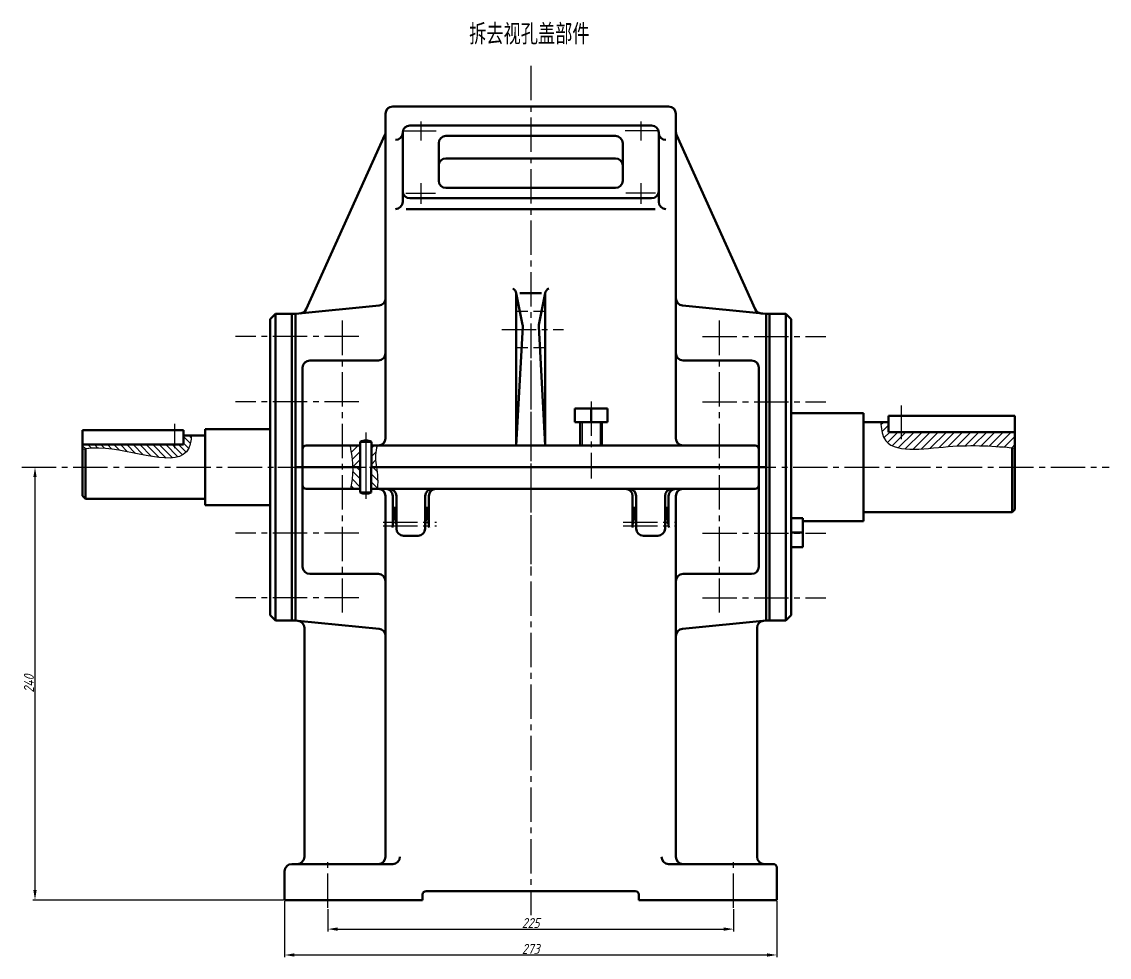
# Model space of a CAD drawing. Header units: millimetres. Extents: x 193 to 2720, y 325 to 2799.
# Drawn here: x 936 to 1539, y 1032 to 1550 of the extents above; entities that cross this region are included whole.
import ezdxf

# ---------------------------------------------------------------- set-up
doc = ezdxf.new("R2010")
doc.units = ezdxf.units.MM
doc.linetypes.add('CENTER2', pattern=[28.575, 19.05, -3.175, 3.175, -3.175])
doc.linetypes.add('DASHED2', pattern=[9.525, 6.35, -3.175])
for name, color, linetype in [('标注', 191, 'Continuous'), ('点划线', 151, 'CENTER2'), ('细实线', 7, 'Continuous'), ('虚线', 7, 'DASHED2')]:
    doc.layers.add(name, color=color, linetype=linetype)
doc.layers.add('粗实线', color=7, linetype='Continuous', lineweight=50)
doc.styles.get("Standard").update_dxf_attribs({"font": 'gbeitc.shx', "bigfont": 'gbcbig.shx'})
doc.styles.add('汉字', font='simfang.ttf', dxfattribs={"width": 0.7})
doc.dimstyles.new('副本 ISO-25', dxfattribs={"dimtxt": 5.5, "dimasz": 5.5, "dimexe": 1.25, "dimexo": 0.625, "dimtad": 1, "dimtoh": 1, "dimtxsty": 'Standard', "dimcen": 2.5, "dimadec": 0, "dimazin": 0, "dimtfac": 1, "dimtmove": 0, "dimatfit": 3, "dimfxl": 1, "dimarcsym": 0})

# ---------------------------------------------------------------- blocks, each defined once
blk = doc.blocks.new('*D26')
at = {"layer": 'Defpoints', "color": 0, "transparency": 16777216}
for p in [(943.05, 1303.25), (943.05, 1063.25), (1081.45, 1063.25)]:
    blk.add_point(p, dxfattribs=at)
at = {"layer": '标注', "color": 0, "lineweight": -2, "transparency": 16777216}
for p, q in [((943.68, 1303.25), (944.3, 1303.25)), ((943.05, 1297.75), (943.05, 1068.75)), ((1080.82, 1063.25), (941.8, 1063.25))]:
    blk.add_line(p, q, dxfattribs=at)
at = {"layer": '标注', "color": 0, "transparency": 16777216}
for points in [[(942.13, 1297.75), (943.97, 1297.75), (943.05, 1303.25)], [(942.13, 1068.75), (943.97, 1068.75), (943.05, 1063.25)]]:
    blk.add_solid(points, dxfattribs=at)
at = {"layer": '标注', "color": 0, "transparency": 16777216, "insert": (939.68, 1183.25), "char_height": 5.5, "attachment_point": 5, "rotation": 90}
blk.add_mtext('240', dxfattribs=at)
blk = doc.blocks.new('*D27')
at = {"layer": 'Defpoints', "color": 0, "transparency": 16777216}
for p in [(1105.45, 1058.92), (1330.45, 1058.92), (1330.45, 1047.15)]:
    blk.add_point(p, dxfattribs=at)
at = {"layer": '标注', "color": 0, "lineweight": -2, "transparency": 16777216}
for p, q in [((1105.45, 1058.29), (1105.45, 1045.9)), ((1330.45, 1058.29), (1330.45, 1045.9)), ((1110.95, 1047.15), (1324.95, 1047.15))]:
    blk.add_line(p, q, dxfattribs=at)
at = {"layer": '标注', "color": 0, "transparency": 16777216}
for points in [[(1110.95, 1048.07), (1110.95, 1046.23), (1105.45, 1047.15)], [(1324.95, 1048.07), (1324.95, 1046.23), (1330.45, 1047.15)]]:
    blk.add_solid(points, dxfattribs=at)
at = {"layer": '标注', "color": 0, "transparency": 16777216, "insert": (1217.95, 1050.52), "char_height": 5.5, "attachment_point": 5}
blk.add_mtext('225', dxfattribs=at)
blk = doc.blocks.new('*D28')
at = {"layer": 'Defpoints', "color": 0, "transparency": 16777216}
for p in [(1081.45, 1063.25), (1354.45, 1063.25), (1354.45, 1032.8)]:
    blk.add_point(p, dxfattribs=at)
at = {"layer": '标注', "color": 0, "lineweight": -2, "transparency": 16777216}
for p, q in [((1081.45, 1062.62), (1081.45, 1031.55)), ((1354.45, 1062.62), (1354.45, 1031.55)), ((1086.95, 1032.8), (1348.95, 1032.8))]:
    blk.add_line(p, q, dxfattribs=at)
at = {"layer": '标注', "color": 0, "transparency": 16777216}
for points in [[(1086.95, 1033.72), (1086.95, 1031.88), (1081.45, 1032.8)], [(1348.95, 1033.72), (1348.95, 1031.88), (1354.45, 1032.8)]]:
    blk.add_solid(points, dxfattribs=at)
at = {"layer": '标注', "color": 0, "transparency": 16777216, "insert": (1217.95, 1036.18), "char_height": 5.5, "attachment_point": 5}
blk.add_mtext('273', dxfattribs=at)

msp = doc.modelspace()

# ---------------------------------------------------------------- hatches: boundary and pattern name
at = {"layer": '细实线', "transparency": 33554687}
h = msp.add_hatch(dxfattribs=at)
h.set_pattern_fill('ANSI31', color=256)
edge = h.paths.add_edge_path()
edge.add_line((1423.4495, 1322.7478), (1416.4495, 1322.7478))
edge.add_line((1416.4495, 1322.7478), (1416.4495, 1328.2478))
edge.add_line((1416.4495, 1328.2478), (1412.1054, 1328.2478))
edge.add_spline(control_points=[(1412.1054, 1328.2478), (1412.2576, 1324.8181), (1413.2389, 1317.1802), (1419.1102, 1314.3769), (1423.4495, 1313.6745)], knot_values=[4.1280284, 4.1280284, 4.1280284, 4.1280284, 13.64167662, 27.00267778, 27.00267778, 27.00267778, 27.00267778], degree=3, periodic=0)
edge.add_line((1423.4495, 1313.6745), (1423.4495, 1322.7478))
edge = h.paths.add_edge_path()
edge.add_line((1486.4495, 1322.7478), (1423.4495, 1322.7478))
edge.add_line((1423.4495, 1322.7478), (1423.4495, 1313.6745))
edge.add_spline(control_points=[(1423.4495, 1313.6745), (1430.7362, 1312.4952), (1455.7889, 1316.2012), (1474.2105, 1315.0867), (1484.8495, 1314.0194)], knot_values=[27.00267778, 27.00267778, 27.00267778, 27.00267778, 49.43894874, 84.05378439, 84.05378439, 84.05378439, 84.05378439], degree=3, periodic=0)
edge.add_spline(control_points=[(1484.8495, 1314.0194), (1485.3841, 1313.9657), (1485.9173, 1313.9111), (1486.4495, 1313.8557)], knot_values=[84.05378439, 84.05378439, 84.05378439, 84.05378439, 85.79318426, 85.79318426, 85.79318426, 85.79318426], degree=3, periodic=0)
edge.add_line((1486.4495, 1313.8557), (1486.4495, 1322.7478))
h = msp.add_hatch(dxfattribs=at)
h.set_pattern_fill('ANSI31', color=256, scale=0.8, angle=90)
edge = h.paths.add_edge_path()
edge.add_line((969.4495, 1315.7478), (969.4495, 1313.0975))
edge.add_spline(control_points=[(969.4495, 1313.0975), (972.3153, 1313.6323), (992.6033, 1315.6864), (1026.4045, 1299.6854), (1029.5439, 1318.1349), (1029.7784, 1320.7478)], knot_values=[4.78624346, 4.78624346, 4.78624346, 4.78624346, 13.43133371, 63.18065488, 70.61529818, 70.61529818, 70.61529818, 70.61529818], degree=3, periodic=0)
edge.add_line((1029.7784, 1320.7478), (1025.4495, 1320.7478))
edge.add_line((1025.4495, 1320.7478), (1025.4495, 1315.7478))
edge.add_line((1025.4495, 1315.7478), (969.4495, 1315.7478))
h = msp.add_hatch(dxfattribs=at)
h.set_pattern_fill('ANSI31', color=256)
h.paths.add_polyline_path([(1129.7095, 1315.2478), (1129.5895, 1303.2478), (1132.3918, 1303.2478), (1132.3851, 1303.295), (1132.3785, 1303.3423), (1132.3719, 1303.3896), (1132.3653, 1303.4368), (1132.3587, 1303.4841), (1132.3521, 1303.5313), (1132.3455, 1303.5786), (1132.3389, 1303.6258), (1132.3324, 1303.6731), (1132.3259, 1303.7203), (1132.3193, 1303.7676), (1132.3128, 1303.8148), (1132.3063, 1303.8621), (1132.2999, 1303.9093), (1132.2934, 1303.9565), (1132.287, 1304.0038), (1132.2806, 1304.051), (1132.2742, 1304.0982), (1132.2678, 1304.1455), (1132.2615, 1304.1927), (1132.2551, 1304.2399), (1132.2488, 1304.2871), (1132.2425, 1304.3344), (1132.2363, 1304.3816), (1132.2301, 1304.4288), (1132.2239, 1304.476), (1132.2177, 1304.5232), (1132.2115, 1304.5704), (1132.2054, 1304.6176), (1132.1993, 1304.6648), (1132.1933, 1304.712), (1132.1872, 1304.7592), (1132.1812, 1304.8064), (1132.1753, 1304.8536), (1132.1694, 1304.9008), (1132.1635, 1304.948), (1132.1576, 1304.9952), (1132.1518, 1305.0424), (1132.146, 1305.0896), (1132.1403, 1305.1367), (1132.1346, 1305.1839), (1132.1289, 1305.2311), (1132.1233, 1305.2783), (1132.1177, 1305.3254), (1132.1121, 1305.3726), (1132.1066, 1305.4198), (1132.1012, 1305.4669), (1132.0957, 1305.5141), (1132.0904, 1305.5612), (1132.085, 1305.6084), (1132.0798, 1305.6555), (1132.0745, 1305.7027), (1132.0693, 1305.7498), (1132.0642, 1305.797), (1132.0591, 1305.8441), (1132.0541, 1305.8912), (1132.0491, 1305.9384), (1132.0442, 1305.9855), (1132.0393, 1306.0326), (1132.0344, 1306.0798), (1132.0297, 1306.1269), (1132.0249, 1306.174), (1132.0203, 1306.2211), (1132.0157, 1306.2682), (1132.0111, 1306.3153), (1132.0066, 1306.3624), (1132.0022, 1306.4095), (1131.9978, 1306.4566), (1131.9935, 1306.5037), (1131.9892, 1306.5508), (1131.9851, 1306.5979), (1131.9809, 1306.645), (1131.9769, 1306.6921), (1131.9729, 1306.7392), (1131.9689, 1306.7863), (1131.9651, 1306.8333), (1131.9612, 1306.8804), (1131.9575, 1306.9275), (1131.9538, 1306.9745), (1131.9502, 1307.0216), (1131.9467, 1307.0687), (1131.9432, 1307.1157), (1131.9399, 1307.1628), (1131.9365, 1307.2098), (1131.9333, 1307.2569), (1131.9301, 1307.3039), (1131.927, 1307.3509), (1131.924, 1307.398), (1131.9211, 1307.445), (1131.9182, 1307.492), (1131.9154, 1307.5391), (1131.9127, 1307.5861), (1131.9101, 1307.6331), (1131.9075, 1307.6801), (1131.905, 1307.7271), (1131.9026, 1307.7741), (1131.9003, 1307.8211), (1131.8981, 1307.8681), (1131.896, 1307.9151), (1131.8939, 1307.9621), (1131.8919, 1308.0091), (1131.89, 1308.0561), (1131.8882, 1308.1031), (1131.8865, 1308.1501), (1131.8849, 1308.197), (1131.8834, 1308.244), (1131.8819, 1308.291), (1131.8806, 1308.3379), (1131.8793, 1308.3849), (1131.8781, 1308.4318), (1131.877, 1308.4788), (1131.8761, 1308.5257), (1131.8752, 1308.5727), (1131.8744, 1308.6196), (1131.8737, 1308.6666), (1131.8731, 1308.7135), (1131.8726, 1308.7604), (1131.8722, 1308.8074), (1131.8719, 1308.8543), (1131.8717, 1308.9012), (1131.8716, 1308.9481), (1131.8715, 1308.995), (1131.8716, 1309.0419), (1131.8718, 1309.0888), (1131.8722, 1309.1357), (1131.8726, 1309.1826), (1131.8731, 1309.2295), (1131.8737, 1309.2764), (1131.8744, 1309.3233), (1131.8753, 1309.3701), (1131.8762, 1309.417), (1131.8773, 1309.4639), (1131.8784, 1309.5107), (1131.8797, 1309.5576), (1131.8811, 1309.6044), (1131.8826, 1309.6513), (1131.8842, 1309.6981), (1131.886, 1309.745), (1131.8878, 1309.7918), (1131.8898, 1309.8386), (1131.8918, 1309.8855), (1131.894, 1309.9323), (1131.8963, 1309.9791), (1131.8988, 1310.0259), (1131.9013, 1310.0727), (1131.904, 1310.1195), (1131.9068, 1310.1663), (1131.9097, 1310.2131), (1131.9127, 1310.2599), (1131.9158, 1310.3067), (1131.9191, 1310.3535), (1131.9224, 1310.4003), (1131.9259, 1310.4471), (1131.9295, 1310.4938), (1131.9332, 1310.5406), (1131.937, 1310.5874), (1131.9409, 1310.6341), (1131.945, 1310.6809), (1131.9491, 1310.7276), (1131.9533, 1310.7744), (1131.9577, 1310.8211), (1131.9621, 1310.8679), (1131.9667, 1310.9146), (1131.9714, 1310.9613), (1131.9761, 1311.0081), (1131.981, 1311.0548), (1131.986, 1311.1015), (1131.9911, 1311.1482), (1131.9963, 1311.1949), (1132.0015, 1311.2416), (1132.0069, 1311.2883), (1132.0124, 1311.335), (1132.018, 1311.3817), (1132.0236, 1311.4284), (1132.0294, 1311.4751), (1132.0352, 1311.5218), (1132.0412, 1311.5685), (1132.0472, 1311.6152), (1132.0534, 1311.6618), (1132.0596, 1311.7085), (1132.0659, 1311.7552), (1132.0724, 1311.8019), (1132.0789, 1311.8485), (1132.0855, 1311.8952), (1132.0921, 1311.9418), (1132.0989, 1311.9885), (1132.1058, 1312.0351), (1132.1127, 1312.0818), (1132.1197, 1312.1284), (1132.1268, 1312.1751), (1132.134, 1312.2217), (1132.1413, 1312.2683), (1132.1487, 1312.315), (1132.1561, 1312.3616), (1132.1636, 1312.4082), (1132.1712, 1312.4548), (1132.1789, 1312.5015), (1132.1867, 1312.5481), (1132.1945, 1312.5947), (1132.2024, 1312.6413), (1132.2104, 1312.6879), (1132.2185, 1312.7345), (1132.2266, 1312.7811), (1132.2348, 1312.8277), (1132.2431, 1312.8743), (1132.2515, 1312.9209), (1132.2599, 1312.9675), (1132.2684, 1313.0141), (1132.277, 1313.0607), (1132.2856, 1313.1072), (1132.2943, 1313.1538), (1132.3031, 1313.2004), (1132.3119, 1313.247), (1132.3208, 1313.2935), (1132.3298, 1313.3401), (1132.3388, 1313.3867), (1132.3479, 1313.4333), (1132.3571, 1313.4798), (1132.3663, 1313.5264), (1132.3756, 1313.5729), (1132.3849, 1313.6195), (1132.3943, 1313.666), (1132.4038, 1313.7126), (1132.4133, 1313.7591), (1132.4229, 1313.8057), (1132.4325, 1313.8522), (1132.4422, 1313.8988), (1132.4519, 1313.9453), (1132.4617, 1313.9919), (1132.4716, 1314.0384), (1132.4815, 1314.0849), (1132.4914, 1314.1315), (1132.5014, 1314.178), (1132.5115, 1314.2245), (1132.5216, 1314.2711), (1132.5317, 1314.3176), (1132.5419, 1314.3641), (1132.5522, 1314.4106), (1132.5625, 1314.4572), (1132.5728, 1314.5037), (1132.5832, 1314.5502), (1132.5936, 1314.5967), (1132.6041, 1314.6432), (1132.6146, 1314.6897), (1132.6252, 1314.7362), (1132.6358, 1314.7828), (1132.6464, 1314.8293), (1132.6571, 1314.8758), (1132.6678, 1314.9223), (1132.6786, 1314.9688), (1132.6894, 1315.0153), (1132.7002, 1315.0618), (1132.7111, 1315.1083), (1132.722, 1315.1548), (1132.7329, 1315.2013), (1132.7439, 1315.2478)])
h.paths.add_polyline_path([(1123.4495, 1303.2478), (1123.4495, 1315.2478), (1117.7634, 1315.2478), (1117.7715, 1315.2008), (1117.7796, 1315.1539), (1117.7877, 1315.107), (1117.7958, 1315.0601), (1117.8039, 1315.0131), (1117.812, 1314.9662), (1117.8201, 1314.9193), (1117.8282, 1314.8723), (1117.8362, 1314.8254), (1117.8443, 1314.7785), (1117.8523, 1314.7315), (1117.8604, 1314.6846), (1117.8684, 1314.6377), (1117.8764, 1314.5907), (1117.8844, 1314.5438), (1117.8924, 1314.4969), (1117.9004, 1314.45), (1117.9084, 1314.403), (1117.9164, 1314.3561), (1117.9243, 1314.3092), (1117.9323, 1314.2622), (1117.9402, 1314.2153), (1117.9482, 1314.1684), (1117.9561, 1314.1215), (1117.964, 1314.0745), (1117.9719, 1314.0276), (1117.9798, 1313.9807), (1117.9877, 1313.9338), (1117.9955, 1313.8868), (1118.0034, 1313.8399), (1118.0112, 1313.793), (1118.0191, 1313.7461), (1118.0269, 1313.6991), (1118.0347, 1313.6522), (1118.0425, 1313.6053), (1118.0503, 1313.5584), (1118.058, 1313.5114), (1118.0658, 1313.4645), (1118.0735, 1313.4176), (1118.0813, 1313.3707), (1118.089, 1313.3237), (1118.0967, 1313.2768), (1118.1044, 1313.2299), (1118.1121, 1313.183), (1118.1198, 1313.1361), (1118.1274, 1313.0891), (1118.1351, 1313.0422), (1118.1427, 1312.9953), (1118.1503, 1312.9484), (1118.1579, 1312.9015), (1118.1655, 1312.8545), (1118.173, 1312.8076), (1118.1806, 1312.7607), (1118.1881, 1312.7138), (1118.1957, 1312.6669), (1118.2032, 1312.6199), (1118.2107, 1312.573), (1118.2181, 1312.5261), (1118.2256, 1312.4792), (1118.233, 1312.4323), (1118.2405, 1312.3854), (1118.2479, 1312.3384), (1118.2553, 1312.2915), (1118.2627, 1312.2446), (1118.27, 1312.1977), (1118.2774, 1312.1508), (1118.2847, 1312.1039), (1118.292, 1312.057), (1118.2993, 1312.01), (1118.3066, 1311.9631), (1118.3139, 1311.9162), (1118.3211, 1311.8693), (1118.3283, 1311.8224), (1118.3355, 1311.7755), (1118.3427, 1311.7286), (1118.3499, 1311.6817), (1118.3571, 1311.6347), (1118.3642, 1311.5878), (1118.3713, 1311.5409), (1118.3784, 1311.494), (1118.3855, 1311.4471), (1118.3926, 1311.4002), (1118.3996, 1311.3533), (1118.4066, 1311.3064), (1118.4136, 1311.2595), (1118.4206, 1311.2126), (1118.4276, 1311.1657), (1118.4345, 1311.1188), (1118.4414, 1311.0719), (1118.4483, 1311.025), (1118.4552, 1310.9781), (1118.4621, 1310.9311), (1118.4689, 1310.8842), (1118.4757, 1310.8373), (1118.4825, 1310.7904), (1118.4893, 1310.7435), (1118.4961, 1310.6966), (1118.5028, 1310.6497), (1118.5095, 1310.6028), (1118.5162, 1310.5559), (1118.5229, 1310.509), (1118.5295, 1310.4621), (1118.5361, 1310.4152), (1118.5427, 1310.3683), (1118.5493, 1310.3214), (1118.5559, 1310.2746), (1118.5624, 1310.2277), (1118.5689, 1310.1808), (1118.5754, 1310.1339), (1118.5819, 1310.087), (1118.5883, 1310.0401), (1118.5947, 1309.9932), (1118.6011, 1309.9463), (1118.6075, 1309.8994), (1118.6138, 1309.8525), (1118.6202, 1309.8056), (1118.6265, 1309.7587), (1118.6327, 1309.7118), (1118.639, 1309.6649), (1118.6452, 1309.6181), (1118.6514, 1309.5712), (1118.6576, 1309.5243), (1118.6637, 1309.4774), (1118.6698, 1309.4305), (1118.6759, 1309.3836), (1118.682, 1309.3367), (1118.6881, 1309.2898), (1118.6941, 1309.243), (1118.7001, 1309.1961), (1118.706, 1309.1492), (1118.712, 1309.1023), (1118.7179, 1309.0554), (1118.7238, 1309.0086), (1118.7296, 1308.9617), (1118.7355, 1308.9148), (1118.7413, 1308.8679), (1118.7471, 1308.821), (1118.7528, 1308.7742), (1118.7585, 1308.7273), (1118.7642, 1308.6804), (1118.7699, 1308.6335), (1118.7755, 1308.5866), (1118.7811, 1308.5398), (1118.7867, 1308.4929), (1118.7923, 1308.446), (1118.7978, 1308.3991), (1118.8033, 1308.3523), (1118.8088, 1308.3054), (1118.8142, 1308.2585), (1118.8196, 1308.2117), (1118.825, 1308.1648), (1118.8304, 1308.1179), (1118.8357, 1308.0711), (1118.841, 1308.0242), (1118.8462, 1307.9773), (1118.8515, 1307.9304), (1118.8567, 1307.8836), (1118.8618, 1307.8367), (1118.867, 1307.7899), (1118.8721, 1307.743), (1118.8772, 1307.6961), (1118.8822, 1307.6493), (1118.8872, 1307.6024), (1118.8922, 1307.5555), (1118.8972, 1307.5087), (1118.9021, 1307.4618), (1118.907, 1307.415), (1118.9118, 1307.3681), (1118.9166, 1307.3212), (1118.9214, 1307.2744), (1118.9262, 1307.2275), (1118.9309, 1307.1807), (1118.9356, 1307.1338), (1118.9403, 1307.087), (1118.9449, 1307.0401), (1118.9495, 1306.9933), (1118.9541, 1306.9464), (1118.9586, 1306.8996), (1118.9631, 1306.8527), (1118.9676, 1306.8059), (1118.972, 1306.759), (1118.9764, 1306.7122), (1118.9807, 1306.6653), (1118.9851, 1306.6185), (1118.9894, 1306.5716), (1118.9936, 1306.5248), (1118.9978, 1306.4779), (1119.002, 1306.4311), (1119.0062, 1306.3842), (1119.0103, 1306.3374), (1119.0144, 1306.2906), (1119.0184, 1306.2437), (1119.0224, 1306.1969), (1119.0264, 1306.15), (1119.0303, 1306.1032), (1119.0342, 1306.0564), (1119.0381, 1306.0095), (1119.0419, 1305.9627), (1119.0457, 1305.9159), (1119.0495, 1305.869), (1119.0532, 1305.8222), (1119.0569, 1305.7754), (1119.0605, 1305.7285), (1119.0641, 1305.6817), (1119.0677, 1305.6349), (1119.0712, 1305.5881), (1119.0747, 1305.5412), (1119.0782, 1305.4944), (1119.0816, 1305.4476), (1119.085, 1305.4007), (1119.0883, 1305.3539), (1119.0916, 1305.3071), (1119.0949, 1305.2603), (1119.0981, 1305.2135), (1119.1013, 1305.1666), (1119.1045, 1305.1198), (1119.1076, 1305.073), (1119.1106, 1305.0262), (1119.1137, 1304.9794), (1119.1166, 1304.9325), (1119.1196, 1304.8857), (1119.1225, 1304.8389), (1119.1254, 1304.7921), (1119.1282, 1304.7453), (1119.131, 1304.6985), (1119.1337, 1304.6517), (1119.1364, 1304.6049), (1119.1391, 1304.558), (1119.1417, 1304.5112), (1119.1443, 1304.4644), (1119.1469, 1304.4176), (1119.1494, 1304.3708), (1119.1518, 1304.324), (1119.1542, 1304.2772), (1119.1566, 1304.2304), (1119.1589, 1304.1836), (1119.1612, 1304.1368), (1119.1635, 1304.09), (1119.1657, 1304.0432), (1119.1679, 1303.9964), (1119.17, 1303.9496), (1119.1721, 1303.9028), (1119.1741, 1303.856), (1119.1761, 1303.8092), (1119.178, 1303.7624), (1119.1799, 1303.7156), (1119.1818, 1303.6689), (1119.1836, 1303.6221), (1119.1854, 1303.5753), (1119.1871, 1303.5285), (1119.1888, 1303.4817), (1119.1904, 1303.4349), (1119.192, 1303.3881), (1119.1936, 1303.3413), (1119.1951, 1303.2946), (1119.1965, 1303.2478)])
h = msp.add_hatch(dxfattribs=at)
h.set_pattern_fill('ANSI31', color=256, angle=90)
h.paths.add_polyline_path([(1129.5895, 1303.2478), (1129.4695, 1291.2478), (1132.9992, 1291.2478), (1133.001, 1291.2947), (1133.0028, 1291.3416), (1133.0047, 1291.3885), (1133.0065, 1291.4354), (1133.0083, 1291.4823), (1133.01, 1291.5292), (1133.0118, 1291.5761), (1133.0136, 1291.623), (1133.0153, 1291.6699), (1133.017, 1291.7168), (1133.0187, 1291.7637), (1133.0204, 1291.8106), (1133.0221, 1291.8575), (1133.0238, 1291.9044), (1133.0254, 1291.9513), (1133.0271, 1291.9982), (1133.0287, 1292.0451), (1133.0303, 1292.092), (1133.0318, 1292.1389), (1133.0334, 1292.1858), (1133.035, 1292.2327), (1133.0365, 1292.2795), (1133.038, 1292.3264), (1133.0395, 1292.3733), (1133.041, 1292.4202), (1133.0424, 1292.4671), (1133.0438, 1292.514), (1133.0453, 1292.5609), (1133.0466, 1292.6078), (1133.048, 1292.6547), (1133.0494, 1292.7016), (1133.0507, 1292.7485), (1133.052, 1292.7954), (1133.0533, 1292.8423), (1133.0546, 1292.8892), (1133.0558, 1292.9361), (1133.057, 1292.983), (1133.0582, 1293.0299), (1133.0594, 1293.0768), (1133.0606, 1293.1237), (1133.0617, 1293.1706), (1133.0628, 1293.2175), (1133.0639, 1293.2644), (1133.0649, 1293.3113), (1133.066, 1293.3582), (1133.067, 1293.4051), (1133.068, 1293.452), (1133.0689, 1293.4989), (1133.0698, 1293.5458), (1133.0708, 1293.5927), (1133.0716, 1293.6396), (1133.0725, 1293.6865), (1133.0733, 1293.7334), (1133.0741, 1293.7802), (1133.0749, 1293.8271), (1133.0756, 1293.874), (1133.0763, 1293.9209), (1133.077, 1293.9678), (1133.0777, 1294.0147), (1133.0783, 1294.0616), (1133.0789, 1294.1085), (1133.0795, 1294.1554), (1133.08, 1294.2023), (1133.0805, 1294.2492), (1133.081, 1294.2961), (1133.0814, 1294.343), (1133.0818, 1294.3899), (1133.0822, 1294.4368), (1133.0826, 1294.4837), (1133.0829, 1294.5306), (1133.0832, 1294.5775), (1133.0834, 1294.6243), (1133.0837, 1294.6712), (1133.0838, 1294.7181), (1133.084, 1294.765), (1133.0841, 1294.8119), (1133.0842, 1294.8588), (1133.0843, 1294.9057), (1133.0843, 1294.9526), (1133.0843, 1294.9995), (1133.0842, 1295.0464), (1133.0841, 1295.0933), (1133.084, 1295.1402), (1133.0838, 1295.1871), (1133.0836, 1295.234), (1133.0834, 1295.2808), (1133.0831, 1295.3277), (1133.0828, 1295.3746), (1133.0825, 1295.4215), (1133.0821, 1295.4684), (1133.0817, 1295.5153), (1133.0812, 1295.5622), (1133.0807, 1295.6091), (1133.0802, 1295.656), (1133.0796, 1295.7029), (1133.079, 1295.7498), (1133.0783, 1295.7966), (1133.0776, 1295.8435), (1133.0769, 1295.8904), (1133.0761, 1295.9373), (1133.0753, 1295.9842), (1133.0745, 1296.0311), (1133.0735, 1296.078), (1133.0726, 1296.1249), (1133.0716, 1296.1718), (1133.0706, 1296.2187), (1133.0695, 1296.2655), (1133.0684, 1296.3124), (1133.0673, 1296.3593), (1133.066, 1296.4062), (1133.0648, 1296.4531), (1133.0635, 1296.5), (1133.0622, 1296.5469), (1133.0608, 1296.5938), (1133.0594, 1296.6406), (1133.0579, 1296.6875), (1133.0564, 1296.7344), (1133.0548, 1296.7813), (1133.0532, 1296.8282), (1133.0516, 1296.8751), (1133.0499, 1296.922), (1133.0481, 1296.9689), (1133.0463, 1297.0157), (1133.0445, 1297.0626), (1133.0426, 1297.1095), (1133.0406, 1297.1564), (1133.0387, 1297.2033), (1133.0366, 1297.2502), (1133.0345, 1297.2971), (1133.0324, 1297.3439), (1133.0302, 1297.3908), (1133.028, 1297.4377), (1133.0257, 1297.4846), (1133.0234, 1297.5315), (1133.021, 1297.5784), (1133.0185, 1297.6253), (1133.016, 1297.6721), (1133.0135, 1297.719), (1133.0109, 1297.7659), (1133.0082, 1297.8128), (1133.0055, 1297.8597), (1133.0028, 1297.9066), (1133, 1297.9534), (1132.9971, 1298.0003), (1132.9942, 1298.0472), (1132.9912, 1298.0941), (1132.9882, 1298.141), (1132.9851, 1298.1878), (1132.982, 1298.2347), (1132.9788, 1298.2816), (1132.9756, 1298.3285), (1132.9723, 1298.3754), (1132.9689, 1298.4223), (1132.9655, 1298.4691), (1132.962, 1298.516), (1132.9585, 1298.5629), (1132.9549, 1298.6098), (1132.9513, 1298.6567), (1132.9476, 1298.7035), (1132.9438, 1298.7504), (1132.94, 1298.7973), (1132.9361, 1298.8442), (1132.9322, 1298.8911), (1132.9282, 1298.9379), (1132.9241, 1298.9848), (1132.92, 1299.0317), (1132.9159, 1299.0786), (1132.9116, 1299.1254), (1132.9073, 1299.1723), (1132.903, 1299.2192), (1132.8986, 1299.2661), (1132.8941, 1299.313), (1132.8896, 1299.3598), (1132.885, 1299.4067), (1132.8804, 1299.4536), (1132.8757, 1299.5005), (1132.8709, 1299.5473), (1132.8661, 1299.5942), (1132.8613, 1299.6411), (1132.8564, 1299.688), (1132.8514, 1299.7348), (1132.8464, 1299.7817), (1132.8414, 1299.8286), (1132.8363, 1299.8755), (1132.8311, 1299.9223), (1132.826, 1299.9692), (1132.8207, 1300.0161), (1132.8154, 1300.0629), (1132.8101, 1300.1098), (1132.8047, 1300.1567), (1132.7993, 1300.2035), (1132.7939, 1300.2504), (1132.7884, 1300.2973), (1132.7828, 1300.3441), (1132.7773, 1300.391), (1132.7716, 1300.4379), (1132.766, 1300.4847), (1132.7603, 1300.5316), (1132.7546, 1300.5785), (1132.7488, 1300.6253), (1132.743, 1300.6722), (1132.7372, 1300.719), (1132.7313, 1300.7659), (1132.7254, 1300.8128), (1132.7195, 1300.8596), (1132.7135, 1300.9065), (1132.7075, 1300.9533), (1132.7015, 1301.0002), (1132.6954, 1301.047), (1132.6893, 1301.0939), (1132.6832, 1301.1407), (1132.6771, 1301.1876), (1132.6709, 1301.2344), (1132.6647, 1301.2813), (1132.6585, 1301.3281), (1132.6523, 1301.375), (1132.646, 1301.4218), (1132.6397, 1301.4687), (1132.6334, 1301.5155), (1132.6271, 1301.5624), (1132.6208, 1301.6092), (1132.6144, 1301.656), (1132.608, 1301.7029), (1132.6016, 1301.7497), (1132.5952, 1301.7966), (1132.5887, 1301.8434), (1132.5823, 1301.8902), (1132.5758, 1301.9371), (1132.5693, 1301.9839), (1132.5628, 1302.0307), (1132.5563, 1302.0775), (1132.5498, 1302.1244), (1132.5433, 1302.1712), (1132.5368, 1302.218), (1132.5302, 1302.2648), (1132.5236, 1302.3117), (1132.5171, 1302.3585), (1132.5105, 1302.4053), (1132.5039, 1302.4521), (1132.4973, 1302.4989), (1132.4907, 1302.5458), (1132.4841, 1302.5926), (1132.4775, 1302.6394), (1132.4709, 1302.6862), (1132.4643, 1302.733), (1132.4577, 1302.7798), (1132.4511, 1302.8266), (1132.4445, 1302.8734), (1132.4379, 1302.9202), (1132.4313, 1302.967), (1132.4247, 1303.0138), (1132.4181, 1303.0606), (1132.4115, 1303.1074), (1132.4049, 1303.1542), (1132.3983, 1303.201), (1132.3918, 1303.2478)])
h.paths.add_polyline_path([(1123.4495, 1291.2478), (1123.4495, 1303.2478), (1119.1965, 1303.2478), (1119.198, 1303.2008), (1119.1993, 1303.1538), (1119.2007, 1303.1068), (1119.2019, 1303.0597), (1119.2032, 1303.0127), (1119.2044, 1302.9657), (1119.2055, 1302.9187), (1119.2066, 1302.8717), (1119.2077, 1302.8247), (1119.2087, 1302.7777), (1119.2096, 1302.7307), (1119.2105, 1302.6837), (1119.2114, 1302.6367), (1119.2122, 1302.5897), (1119.213, 1302.5428), (1119.2137, 1302.4958), (1119.2143, 1302.4488), (1119.215, 1302.4018), (1119.2155, 1302.3548), (1119.2161, 1302.3078), (1119.2165, 1302.2608), (1119.217, 1302.2138), (1119.2173, 1302.1668), (1119.2177, 1302.1199), (1119.2179, 1302.0729), (1119.2182, 1302.0259), (1119.2183, 1301.9789), (1119.2185, 1301.9319), (1119.2186, 1301.8849), (1119.2186, 1301.838), (1119.2186, 1301.791), (1119.2185, 1301.744), (1119.2184, 1301.697), (1119.2182, 1301.6501), (1119.218, 1301.6031), (1119.2177, 1301.5561), (1119.2174, 1301.5092), (1119.217, 1301.4622), (1119.2166, 1301.4152), (1119.2161, 1301.3683), (1119.2156, 1301.3213), (1119.215, 1301.2743), (1119.2143, 1301.2274), (1119.2136, 1301.1804), (1119.2129, 1301.1334), (1119.2121, 1301.0865), (1119.2113, 1301.0395), (1119.2104, 1300.9926), (1119.2094, 1300.9456), (1119.2084, 1300.8987), (1119.2074, 1300.8517), (1119.2062, 1300.8047), (1119.2051, 1300.7578), (1119.2039, 1300.7108), (1119.2026, 1300.6639), (1119.2013, 1300.617), (1119.1999, 1300.57), (1119.1984, 1300.5231), (1119.197, 1300.4761), (1119.1954, 1300.4292), (1119.1938, 1300.3822), (1119.1922, 1300.3353), (1119.1904, 1300.2884), (1119.1887, 1300.2414), (1119.1869, 1300.1945), (1119.185, 1300.1475), (1119.1831, 1300.1006), (1119.1811, 1300.0537), (1119.179, 1300.0067), (1119.1769, 1299.9598), (1119.1748, 1299.9129), (1119.1726, 1299.866), (1119.1703, 1299.819), (1119.168, 1299.7721), (1119.1656, 1299.7252), (1119.1631, 1299.6783), (1119.1606, 1299.6313), (1119.1581, 1299.5844), (1119.1555, 1299.5375), (1119.1528, 1299.4906), (1119.1501, 1299.4437), (1119.1473, 1299.3968), (1119.1445, 1299.3498), (1119.1416, 1299.3029), (1119.1386, 1299.256), (1119.1356, 1299.2091), (1119.1326, 1299.1622), (1119.1294, 1299.1153), (1119.1263, 1299.0684), (1119.123, 1299.0215), (1119.1198, 1298.9746), (1119.1164, 1298.9277), (1119.1131, 1298.8808), (1119.1096, 1298.8339), (1119.1061, 1298.787), (1119.1026, 1298.7401), (1119.099, 1298.6932), (1119.0953, 1298.6463), (1119.0916, 1298.5994), (1119.0879, 1298.5525), (1119.0841, 1298.5056), (1119.0802, 1298.4587), (1119.0763, 1298.4118), (1119.0723, 1298.3649), (1119.0683, 1298.3181), (1119.0643, 1298.2712), (1119.0602, 1298.2243), (1119.056, 1298.1774), (1119.0518, 1298.1305), (1119.0476, 1298.0836), (1119.0432, 1298.0368), (1119.0389, 1297.9899), (1119.0345, 1297.943), (1119.03, 1297.8961), (1119.0255, 1297.8492), (1119.021, 1297.8024), (1119.0164, 1297.7555), (1119.0117, 1297.7086), (1119.0071, 1297.6618), (1119.0023, 1297.6149), (1118.9975, 1297.568), (1118.9927, 1297.5211), (1118.9878, 1297.4743), (1118.9829, 1297.4274), (1118.978, 1297.3805), (1118.9729, 1297.3337), (1118.9679, 1297.2868), (1118.9628, 1297.24), (1118.9576, 1297.1931), (1118.9525, 1297.1462), (1118.9472, 1297.0994), (1118.9419, 1297.0525), (1118.9366, 1297.0057), (1118.9313, 1296.9588), (1118.9259, 1296.9119), (1118.9204, 1296.8651), (1118.9149, 1296.8182), (1118.9094, 1296.7714), (1118.9038, 1296.7245), (1118.8982, 1296.6777), (1118.8925, 1296.6308), (1118.8868, 1296.584), (1118.8811, 1296.5371), (1118.8753, 1296.4903), (1118.8695, 1296.4434), (1118.8637, 1296.3966), (1118.8578, 1296.3498), (1118.8518, 1296.3029), (1118.8458, 1296.2561), (1118.8398, 1296.2092), (1118.8338, 1296.1624), (1118.8277, 1296.1155), (1118.8215, 1296.0687), (1118.8154, 1296.0219), (1118.8092, 1295.975), (1118.8029, 1295.9282), (1118.7966, 1295.8814), (1118.7903, 1295.8345), (1118.784, 1295.7877), (1118.7776, 1295.7408), (1118.7711, 1295.694), (1118.7647, 1295.6472), (1118.7582, 1295.6004), (1118.7516, 1295.5535), (1118.7451, 1295.5067), (1118.7384, 1295.4599), (1118.7318, 1295.413), (1118.7251, 1295.3662), (1118.7184, 1295.3194), (1118.7117, 1295.2726), (1118.7049, 1295.2257), (1118.6981, 1295.1789), (1118.6912, 1295.1321), (1118.6844, 1295.0853), (1118.6775, 1295.0384), (1118.6705, 1294.9916), (1118.6635, 1294.9448), (1118.6565, 1294.898), (1118.6495, 1294.8512), (1118.6424, 1294.8043), (1118.6353, 1294.7575), (1118.6282, 1294.7107), (1118.6211, 1294.6639), (1118.6139, 1294.6171), (1118.6066, 1294.5703), (1118.5994, 1294.5234), (1118.5921, 1294.4766), (1118.5848, 1294.4298), (1118.5775, 1294.383), (1118.5701, 1294.3362), (1118.5627, 1294.2894), (1118.5553, 1294.2426), (1118.5478, 1294.1958), (1118.5403, 1294.149), (1118.5328, 1294.1022), (1118.5253, 1294.0553), (1118.5177, 1294.0085), (1118.5102, 1293.9617), (1118.5025, 1293.9149), (1118.4949, 1293.8681), (1118.4872, 1293.8213), (1118.4795, 1293.7745), (1118.4718, 1293.7277), (1118.4641, 1293.6809), (1118.4563, 1293.6341), (1118.4485, 1293.5873), (1118.4407, 1293.5405), (1118.4329, 1293.4937), (1118.425, 1293.4469), (1118.4171, 1293.4001), (1118.4092, 1293.3533), (1118.4013, 1293.3065), (1118.3933, 1293.2597), (1118.3853, 1293.2129), (1118.3773, 1293.1661), (1118.3693, 1293.1193), (1118.3613, 1293.0725), (1118.3532, 1293.0257), (1118.3451, 1292.9789), (1118.337, 1292.9321), (1118.3289, 1292.8853), (1118.3207, 1292.8385), (1118.3125, 1292.7917), (1118.3043, 1292.745), (1118.2961, 1292.6982), (1118.2879, 1292.6514), (1118.2796, 1292.6046), (1118.2714, 1292.5578), (1118.2631, 1292.511), (1118.2548, 1292.4642), (1118.2465, 1292.4174), (1118.2381, 1292.3706), (1118.2298, 1292.3238), (1118.2214, 1292.277), (1118.213, 1292.2303), (1118.2046, 1292.1835), (1118.1961, 1292.1367), (1118.1877, 1292.0899), (1118.1792, 1292.0431), (1118.1708, 1291.9963), (1118.1623, 1291.9495), (1118.1537, 1291.9027), (1118.1452, 1291.856), (1118.1367, 1291.8092), (1118.1281, 1291.7624), (1118.1196, 1291.7156), (1118.111, 1291.6688), (1118.1024, 1291.622), (1118.0938, 1291.5753), (1118.0852, 1291.5285), (1118.0765, 1291.4817), (1118.0679, 1291.4349), (1118.0592, 1291.3881), (1118.0505, 1291.3413), (1118.0418, 1291.2946), (1118.0331, 1291.2478)])

# ---------------------------------------------------------------- linework, layer by layer
at = {"layer": '点划线'}
for p, q in [((1217.9495, 1525.7114), (1217.9495, 1054.8198)), ((1147.4608, 1489.7938), (1165.5444, 1489.7938)), ((1156.9495, 1495.0055), (1156.9495, 1484.3509)), ((1288.4381, 1489.7938), (1270.3545, 1489.7938)), ((1278.9495, 1495.0055), (1278.9495, 1484.3509)), ((1156.9495, 1460.6904), (1156.9495, 1449.2403)), ((1278.9495, 1460.6904), (1278.9495, 1449.2403)), ((1148.7011, 1455.2175), (1165.1871, 1455.2175)), ((1287.1978, 1455.2175), (1270.7118, 1455.2175)), ((1113.4495, 1384.4989), (1113.4495, 1222.7303)), ((1322.4495, 1384.4989), (1322.4495, 1222.7303)), ((1122.6383, 1375.7478), (1054.3015, 1375.7478)), ((1201.9158, 1379.6704), (1236.0948, 1379.6704)), ((1313.2606, 1375.7478), (1381.5974, 1375.7478)), ((1217.9495, 1362.4424), (1217.9495, 1244.0532)), ((1122.6383, 1339.4978), (1054.3015, 1339.4978)), ((1251.4495, 1339.7083), (1251.4495, 1296.9107)), ((1313.2606, 1339.4978), (1381.5974, 1339.4978)), ((1423.4495, 1337.5403), (1423.4495, 1318.7521)), ((1020.4495, 1327.3375), (1020.4495, 1313.7731)), ((1126.4495, 1322.4466), (1126.4495, 1285.7938)), ((1126.4495, 1319.1288), (1126.4495, 1286.3305)), ((935.7027, 1303.2478), (1126.4495, 1303.2478)), ((1077.7164, 1303.2478), (1538.7753, 1303.2478)), ((1121.8229, 1303.2478), (1123.4495, 1303.2478)), ((1129.5895, 1303.2478), (1131.3688, 1303.2478)), ((1136.1381, 1272.7478), (1165.7097, 1272.7478)), ((1269.1381, 1272.7478), (1298.7097, 1272.7478)), ((1122.6383, 1266.6823), (1054.3015, 1266.6823)), ((1136.1381, 1270.7478), (1165.7097, 1270.7478)), ((1269.1381, 1270.7478), (1298.7097, 1270.7478)), ((1313.2606, 1266.6823), (1381.5974, 1266.6823)), ((1122.6383, 1230.7478), (1054.3015, 1230.7478)), ((1313.2606, 1230.7478), (1381.5974, 1230.7478)), ((1105.4495, 1058.9183), (1105.4495, 1086.2329)), ((1330.4495, 1058.9183), (1330.4495, 1086.2329))]:
    msp.add_line(p, q, dxfattribs=at)
at = {"layer": '粗实线'}
for p, q in [((1141.4495, 1503.2478), (1294.4495, 1503.2478)), ((1137.4495, 1396.8677), (1137.4495, 1499.2478)), ((1298.4495, 1489.1256), (1298.4495, 1499.2478)), ((1217.9495, 1492.6752), (1150.9495, 1492.6752)), ((1217.9495, 1492.6752), (1284.9495, 1492.6752)), ((1298.4495, 1330), (1298.4495, 1491.613)), ((1137.0946, 1487.4784), (1093.4301, 1390.8541)), ((1146.9495, 1482.9124), (1146.9495, 1488.6752)), ((1217.9495, 1486.9124), (1170.9495, 1486.9124)), ((1217.9495, 1486.9124), (1264.9495, 1486.9124)), ((1288.9495, 1482.9124), (1288.9495, 1488.6752)), ((1298.8044, 1487.4784), (1342.4688, 1390.8541)), ((1146.9495, 1482.9124), (1146.9495, 1470.4638)), ((1166.9495, 1482.9124), (1166.9495, 1470.4638)), ((1268.9495, 1482.9124), (1268.9495, 1470.4638)), ((1288.9495, 1482.9124), (1288.9495, 1470.4638)), ((1170.9495, 1474.4638), (1264.9495, 1474.4638)), ((1146.9495, 1470.4638), (1146.9495, 1456.3362)), ((1166.9495, 1470.4638), (1166.9495, 1462.0989)), ((1268.9495, 1470.4638), (1268.9495, 1462.0989)), ((1288.9495, 1470.4638), (1288.9495, 1456.3362)), ((1146.9495, 1456.3362), (1146.9495, 1450.3957)), ((1170.9495, 1458.0989), (1264.9495, 1458.0989)), ((1288.9495, 1456.3362), (1288.9495, 1450.3957)), ((1150.9495, 1452.3362), (1284.9495, 1452.3362)), ((1148.9495, 1446.3957), (1286.9495, 1446.3957)), ((1209.9495, 1331.2478), (1209.9495, 1399.6704)), ((1209.9495, 1399.6704), (1213.4327, 1382.2542)), ((1211.9495, 1399.6704), (1223.9495, 1399.6704)), ((1225.9495, 1399.6704), (1222.4662, 1382.2542)), ((1225.9495, 1331.2478), (1225.9495, 1399.6704)), ((1137.4495, 1396.8677), (1137.4495, 1366.4424)), ((1076.4495, 1388.2478), (1073.4495, 1385.2478)), ((1076.4495, 1388.2478), (1087.4495, 1388.2478)), ((1076.4495, 1388.2478), (1076.4495, 1218.2478)), ((1085.4495, 1388.2478), (1085.4495, 1218.2478)), ((1087.4495, 1388.2478), (1133.8475, 1392.8876)), ((1087.4495, 1388.2478), (1087.4495, 1218.2478)), ((1348.4495, 1388.2478), (1302.0514, 1392.8876)), ((1348.4495, 1388.2478), (1345.7159, 1388.5211)), ((1348.4495, 1388.2478), (1348.4495, 1218.2478)), ((1359.4495, 1388.2478), (1348.4495, 1388.2478)), ((1350.4495, 1388.2478), (1350.4495, 1218.2478)), ((1359.4495, 1388.2478), (1362.4495, 1385.2478)), ((1359.4495, 1388.2478), (1359.4495, 1218.2478)), ((1073.4495, 1385.2478), (1073.4495, 1221.2478)), ((1213.5046, 1381.2546), (1209.9495, 1315.2478)), ((1222.3943, 1381.2546), (1225.9495, 1315.2478)), ((1362.4495, 1385.2478), (1362.4495, 1221.2478)), ((1137.4495, 1330), (1137.4495, 1366.4424)), ((1091.4495, 1358.4424), (1091.4495, 1248.0532)), ((1095.4495, 1362.4424), (1133.4495, 1362.4424)), ((1302.4495, 1362.4424), (1340.4495, 1362.4424)), ((1344.4495, 1358.4424), (1344.4495, 1248.0532)), ((1260.4495, 1335.7478), (1242.4495, 1335.7478)), ((1242.4495, 1335.7478), (1242.4495, 1328.2478)), ((1251.4495, 1335.7478), (1251.4495, 1328.2478)), ((1260.4495, 1335.7478), (1260.4495, 1328.2478)), ((1362.4495, 1333.2478), (1402.4495, 1333.2478)), ((1402.4495, 1333.2478), (1402.4495, 1273.2478)), ((1137.4495, 1319.2478), (1137.4495, 1330)), ((1209.9495, 1315.2478), (1209.9495, 1331.2478)), ((1225.9495, 1315.2478), (1225.9495, 1331.2478)), ((1242.4495, 1328.2478), (1245.4495, 1328.2478)), ((1257.4495, 1328.2478), (1245.4495, 1328.2478)), ((1245.4495, 1315.2478), (1245.4495, 1328.2478)), ((1245.4495, 1328.2478), (1257.4495, 1328.2478)), ((1251.4495, 1328.2478), (1245.4495, 1328.2478)), ((1251.4495, 1328.2478), (1257.4495, 1328.2478)), ((1257.4495, 1328.2478), (1260.4495, 1328.2478)), ((1257.4495, 1328.2478), (1257.4495, 1323.2478)), ((1298.4495, 1319.2478), (1298.4495, 1330)), ((1402.4495, 1328.2478), (1416.4495, 1328.2478)), ((1416.4495, 1322.7478), (1416.4495, 1331.7478)), ((1416.4495, 1331.7478), (1486.4495, 1331.7478)), ((1486.4495, 1331.7478), (1486.4495, 1322.7478)), ((969.4495, 1318.1478), (969.4495, 1323.7478)), ((1025.4495, 1323.7478), (969.4495, 1323.7478)), ((1025.4495, 1315.7478), (1025.4495, 1323.7478)), ((1037.4495, 1320.7478), (1025.4495, 1320.7478)), ((1025.4495, 1320.7478), (1025.4495, 1315.7478)), ((1073.4495, 1324.2478), (1037.4495, 1324.2478)), ((1037.4495, 1324.2478), (1037.4495, 1282.2478)), ((1073.4495, 1303.2478), (1073.4495, 1324.2478)), ((1245.4495, 1323.2478), (1245.4495, 1315.2478)), ((1257.4495, 1315.2478), (1257.4495, 1323.2478)), ((1486.4495, 1322.7478), (1416.4495, 1322.7478)), ((1486.4495, 1326.6478), (1486.4495, 1279.8478)), ((969.4495, 1287.3478), (969.4495, 1319.1478)), ((969.4495, 1315.7478), (1025.4495, 1315.7478)), ((1093.4495, 1315.2478), (1123.4495, 1315.2478)), ((1123.4495, 1289.2478), (1123.4495, 1317.2478)), ((1123.4495, 1317.2478), (1129.4495, 1317.2478)), ((1126.4495, 1317.2478), (1126.9495, 1317.2478)), ((1129.7295, 1317.2478), (1129.4495, 1289.2478)), ((1129.4495, 1317.2478), (1129.7294, 1317.245)), ((1129.7095, 1315.2478), (1342.4495, 1315.2478)), ((1129.7095, 1315.2478), (1133.4495, 1315.2478)), ((1245.4495, 1315.2478), (1237.4495, 1315.2478)), ((971.0495, 1313.3691), (971.0495, 1285.7478)), ((1091.4495, 1313.2478), (1091.4495, 1293.2478)), ((1344.4495, 1313.2478), (1344.4495, 1293.2478)), ((1484.8495, 1314.0194), (1484.8495, 1278.2478)), ((1087.4495, 1303.2478), (1091.4495, 1303.2478)), ((1091.4495, 1303.2478), (1113.5377, 1303.2478)), ((1113.5377, 1303.2478), (1123.4495, 1303.2478)), ((1129.5895, 1303.2478), (1136.7698, 1303.2478)), ((1136.7698, 1303.2478), (1344.4495, 1303.2478)), ((1245.4495, 1303.2478), (1257.4495, 1303.2478)), ((1344.4495, 1303.2478), (1348.4495, 1303.2478)), ((1093.4495, 1291.2478), (1123.4495, 1291.2478)), ((1129.4695, 1291.2478), (1205.9495, 1291.2478)), ((1129.4695, 1291.2478), (1133.4495, 1291.2478)), ((1205.9495, 1291.2478), (1229.9495, 1291.2478)), ((1342.4495, 1291.2478), (1229.9495, 1291.2478)), ((969.4495, 1287.3478), (971.0495, 1285.7478)), ((1037.4495, 1285.7478), (971.0495, 1285.7478)), ((1123.4495, 1289.2478), (1129.4495, 1289.2478)), ((1137.4495, 1287.2478), (1137.4495, 1240.0532)), ((1141.4495, 1270.7478), (1141.4495, 1287.2478)), ((1143.4495, 1269.2478), (1143.4495, 1287.2478)), ((1159.4495, 1269.2478), (1159.4495, 1287.2478)), ((1161.4495, 1270.7478), (1161.4495, 1287.2478)), ((1274.4495, 1270.7478), (1274.4495, 1287.2478)), ((1276.4495, 1269.2478), (1276.4495, 1287.2478)), ((1292.4495, 1269.2478), (1292.4495, 1287.2478)), ((1294.4495, 1270.7478), (1294.4495, 1287.2478)), ((1298.4495, 1087.2478), (1298.4495, 1287.2478)), ((1037.4495, 1282.2478), (1073.4495, 1282.2478)), ((1142.4495, 1281.2478), (1141.4495, 1270.7478)), ((1143.4495, 1270.7478), (1142.4495, 1281.2478)), ((1159.4495, 1270.7478), (1160.4495, 1281.2478)), ((1160.4495, 1281.2478), (1161.4495, 1270.7478)), ((1275.4495, 1281.2478), (1274.4495, 1270.7478)), ((1276.4495, 1270.7478), (1275.4495, 1281.2478)), ((1292.4495, 1270.7478), (1293.4495, 1281.2478)), ((1293.4495, 1281.2478), (1294.4495, 1270.7478)), ((1486.4495, 1279.8478), (1484.8495, 1278.2478)), ((1362.4495, 1274.9978), (1368.8495, 1274.9978)), ((1368.8495, 1274.9978), (1368.8495, 1258.9978)), ((1402.4495, 1273.2478), (1368.8495, 1273.2478)), ((1484.8495, 1278.2478), (1402.4495, 1278.2478)), ((1362.4495, 1266.9978), (1368.8495, 1266.9978)), ((1151.4495, 1265.2478), (1147.4495, 1265.2478)), ((1151.4495, 1265.2478), (1155.4495, 1265.2478)), ((1284.4495, 1265.2478), (1280.4495, 1265.2478)), ((1284.4495, 1265.2478), (1288.4495, 1265.2478)), ((1368.8495, 1258.9978), (1362.4495, 1258.9978)), ((1095.4495, 1244.0532), (1133.4495, 1244.0532)), ((1302.4495, 1244.0532), (1340.4495, 1244.0532)), ((1137.4495, 1087.2478), (1137.4495, 1240.0532)), ((1073.4495, 1221.2478), (1076.4495, 1218.2478)), ((1076.4495, 1218.2478), (1087.4495, 1218.2478)), ((1087.4495, 1218.2478), (1088.8475, 1218.108)), ((1087.4495, 1218.2478), (1088.8475, 1218.108)), ((1348.4495, 1218.2478), (1302.0514, 1213.608)), ((1359.4495, 1218.2478), (1348.4495, 1218.2478)), ((1362.4495, 1221.2478), (1359.4495, 1218.2478)), ((1088.8475, 1218.108), (1133.8475, 1213.608)), ((1092.4495, 1087.2478), (1092.4495, 1214.1278)), ((1343.4495, 1087.2478), (1343.4495, 1214.1278)), ((1085.4495, 1083.2478), (1085.4495, 1083.2478)), ((1141.4495, 1083.2478), (1085.4495, 1083.2478)), ((1350.4495, 1083.2478), (1294.4495, 1083.2478)), ((1350.4495, 1083.2478), (1352.4495, 1083.2478)), ((1354.4495, 1063.2478), (1354.4495, 1081.2478)), ((1081.4495, 1079.2478), (1081.4495, 1063.2478)), ((1159.9495, 1068.2478), (1275.9495, 1068.2478)), ((1081.4495, 1063.2478), (1157.9495, 1063.2478)), ((1157.9495, 1066.2478), (1157.9495, 1063.2478)), ((1277.9495, 1066.2478), (1277.9495, 1063.2478)), ((1277.9495, 1063.2478), (1354.4495, 1063.2478))]:
    msp.add_line(p, q, dxfattribs=at)
for centre, radius, start, end in [((1141.4495, 1499.2478), 4, 90, 180), ((1294.4495, 1499.2478), 4, 0, 90), ((1150.9495, 1488.6752), 4, 90, 180), ((1284.9495, 1488.6752), 4, 0, 90), ((1133.4495, 1489.1256), 4, 335.6818352, 0), ((1142.9495, 1488.6752), 4, 270, 0), ((1170.9495, 1482.9124), 4, 90, 180), ((1264.9495, 1482.9124), 4, 0, 90), ((1292.9495, 1488.6752), 4, 180, 270), ((1302.4495, 1489.1256), 4, 180, 204.3181648), ((1170.9495, 1470.4638), 4, 90, 180), ((1264.9495, 1470.4638), 4, 0, 90), ((1170.9495, 1462.0989), 4, 180, 270), ((1264.9495, 1462.0989), 4, 270, 0), ((1150.9495, 1456.3362), 4, 180, 270), ((1284.9495, 1456.3362), 4, 270, 0), ((1142.9495, 1450.3957), 4, 270, 0), ((1292.9495, 1450.3957), 4, 180, 270), ((1206.0271, 1398.8859), 4, 11.3099325, 61.3099325), ((1229.8718, 1398.8859), 4, 118.6900675, 168.6900675), ((1133.4495, 1396.8677), 4, 275.7105931, 0), ((1302.4495, 1396.8677), 4, 180, 264.2894069), ((1089.785, 1392.5013), 4, 275.7105931, 335.6818352), ((1346.1139, 1392.5013), 4, 204.3181648, 264.2894069), ((1209.5104, 1381.4698), 4, 356.9170311, 11.3099325), ((1226.3885, 1381.4698), 4, 168.6900675, 183.0829689), ((1133.4495, 1366.4424), 4, 270, 0), ((1302.4495, 1366.4424), 4, 180, 270), ((1095.4495, 1358.4424), 4, 90, 180), ((1340.4495, 1358.4424), 4, 0, 90), ((1093.4495, 1313.2478), 2, 90, 180), ((1126.5895, 1311.8091), 6.28, 60, 120), ((1133.4495, 1319.2478), 4, 270, 0), ((1302.4495, 1319.2478), 4, 180, 270), ((1342.4495, 1313.2478), 2, 0, 90), ((1093.4495, 1293.2478), 2, 180, 270), ((1133.4495, 1287.2478), 4, 0, 90), ((1137.4495, 1287.2478), 4, 0, 90), ((1139.4495, 1287.2478), 4, 0, 90), ((1163.4495, 1287.2478), 4, 90, 180), ((1165.4495, 1287.2478), 4, 90, 180), ((1270.4495, 1287.2478), 4, 0, 90), ((1272.4495, 1287.2478), 4, 0, 90), ((1296.4495, 1287.2478), 4, 90, 180), ((1298.4495, 1287.2478), 4, 90, 180), ((1302.4495, 1287.2478), 4, 90, 180), ((1342.4495, 1293.2478), 2, 270, 0), ((1126.4495, 1294.4439), 6, 240, 300), ((1139.4495, 1270.7478), 2, 330, 0), ((1147.4495, 1269.2478), 4, 180, 270), ((1155.4495, 1269.2478), 4, 270, 0), ((1163.4495, 1270.7478), 2, 180, 210), ((1272.4495, 1270.7478), 2, 330, 0), ((1280.4495, 1269.2478), 4, 180, 270), ((1288.4495, 1269.2478), 4, 270, 0), ((1296.4495, 1270.7478), 2, 180, 210), ((1095.4495, 1248.0532), 4, 180, 270), ((1133.4495, 1240.0532), 4, 0, 90), ((1302.4495, 1240.0532), 4, 90, 180), ((1340.4495, 1248.0532), 4, 270, 0), ((1088.4495, 1214.1278), 4, 0, 84.2894069), ((1133.4495, 1209.6278), 4, 0, 84.2894069), ((1302.4495, 1209.6278), 4, 95.7105931, 180), ((1347.4495, 1214.1278), 4, 95.7105931, 180), ((1088.4495, 1087.2478), 4, 270, 0), ((1133.4495, 1087.2478), 4, 270, 0), ((1141.4495, 1087.2478), 4, 270, 0), ((1294.4495, 1087.2478), 4, 180, 270), ((1302.4495, 1087.2478), 4, 180, 270), ((1347.4495, 1087.2478), 4, 180, 270), ((1085.4495, 1079.2478), 4, 90, 180), ((1352.4495, 1081.2478), 2, 0, 90), ((1159.9495, 1066.2478), 2, 90, 180), ((1275.9495, 1066.2478), 2, 0, 90)]:
    msp.add_arc(centre, radius, start, end, dxfattribs=at)
at = {"layer": '细实线'}
for p, q in [((1246.3965, 1328.2478), (1246.3965, 1315.2478)), ((1256.5025, 1328.2478), (1256.5025, 1315.2478)), ((1245.4495, 1303.2478), (1257.4495, 1303.2478))]:
    msp.add_line(p, q, dxfattribs=at)
for points, knots in [([(1412.1054, 1328.2478), (1412.2576, 1324.8181), (1414.2014, 1309.6887), (1452.2859, 1316.6096), (1475.3276, 1315.0142), (1486.4495, 1313.8557)], [4.1280284, 4.1280284, 4.1280284, 4.1280284, 13.64167662, 49.43894874, 85.79318426, 85.79318426, 85.79318426, 85.79318426]), ([(1029.7784, 1320.7478), (1029.5439, 1318.1349), (1026.4045, 1299.6854), (992.6033, 1315.6864), (972.3153, 1313.6323), (969.4495, 1313.0975)], [4.78624346, 4.78624346, 4.78624346, 4.78624346, 12.22088675, 61.97020792, 70.61529818, 70.61529818, 70.61529818, 70.61529818]), ([(1029.7784, 1320.7478), (1029.5439, 1318.1349), (1026.4045, 1299.6854), (993.4219, 1315.2988), (973.4303, 1313.7324), (971.0495, 1313.3691)], [4.78624346, 4.78624346, 4.78624346, 4.78624346, 12.22088675, 61.97020792, 69.02106377, 69.02106377, 69.02106377, 69.02106377]), ([(1117.7634, 1315.2478), (1118.667, 1310.0301), (1119.8575, 1302.0053), (1118.552, 1294.0367), (1118.0331, 1291.2478)], [2.208968, 2.208968, 2.208968, 2.208968, 17.91429163, 26.37704577, 26.37704577, 26.37704577, 26.37704577]), ([(1132.7439, 1315.2478), (1132.3329, 1313.5079), (1131.2813, 1308.1623), (1133.2169, 1300.1252), (1133.102, 1293.8536), (1132.9992, 1291.2478)], [1.98446613, 1.98446613, 1.98446613, 1.98446613, 7.30222222, 18.29937299, 26.11586522, 26.11586522, 26.11586522, 26.11586522])]:
    msp.add_open_spline(points, degree=3, knots=knots, dxfattribs=at)
at = {"layer": '虚线'}
for p, q in [((1209.9495, 1389.6704), (1225.9495, 1389.6704)), ((1209.9495, 1369.6704), (1225.9495, 1369.6704))]:
    msp.add_line(p, q, dxfattribs=at)

# ---------------------------------------------------------------- texts
at = {"layer": '细实线', "insert": (1183.7877, 1548.71), "char_height": 10, "attachment_point": 1, "style": '汉字'}
msp.add_mtext_dynamic_manual_height_columns('拆去视孔盖部件', width=106.353945, gutter_width=35, heights=[0], dxfattribs=at)

# ---------------------------------------------------------------- dimensions: what is measured, and where the dimension line sits
at = {"layer": '标注'}
for base, p1, p2, angle, picture, middle in [((943.0502, 1063.2478), (943.0502, 1303.2478), (1081.4495, 1063.2478), 90, '*D26', (939.6752, 1183.2478)), ((1330.4495, 1047.1496), (1105.4495, 1058.9183), (1330.4495, 1058.9183), 180, '*D27', (1217.9495, 1050.5246))]:
    dim = msp.add_linear_dim(base=base, p1=p1, p2=p2, angle=angle, dimstyle='副本 ISO-25', dxfattribs=at)
    dim.commit()
    dim.dimension.update_dxf_attribs({"geometry": picture, "text_midpoint": middle})
dim = msp.add_linear_dim(base=(1354.4495, 1032.8008), p1=(1081.4495, 1063.2478), p2=(1354.4495, 1063.2478), dimstyle='副本 ISO-25', dxfattribs=at)
dim.commit()
dim.dimension.update_dxf_attribs({"geometry": '*D28', "text_midpoint": (1217.9495, 1036.1758)})

doc.saveas('drawing.dxf')
